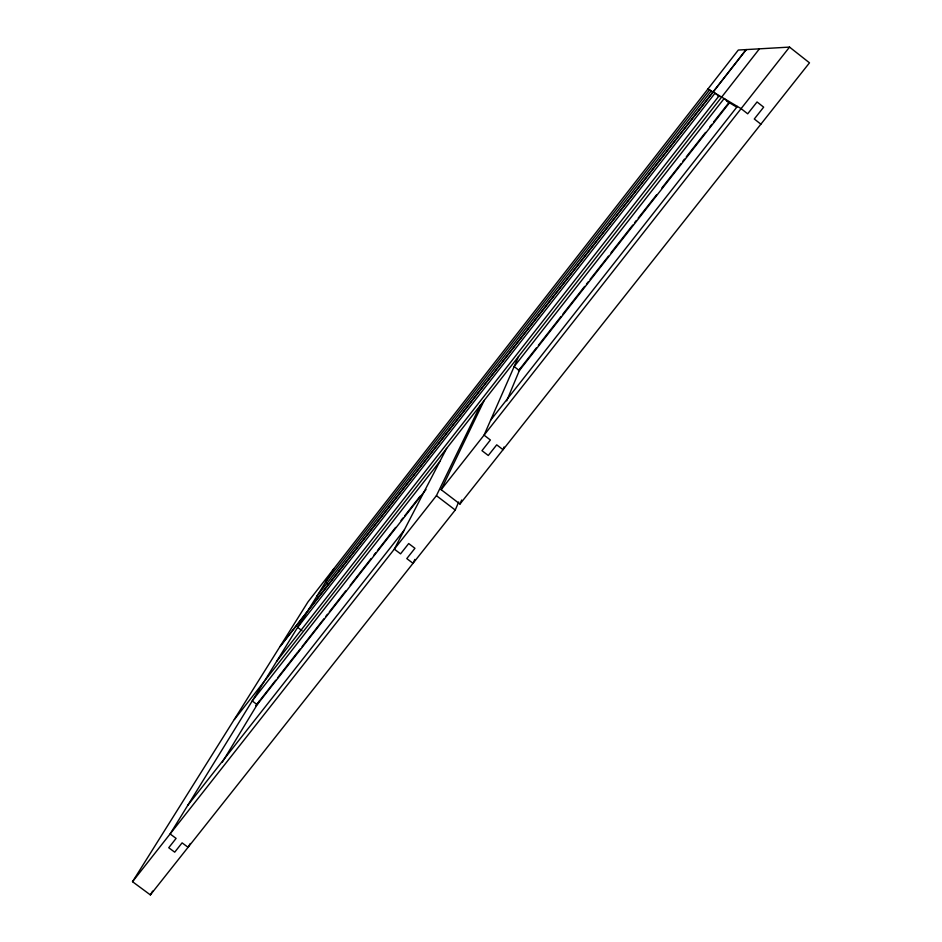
<?xml version="1.0" encoding="UTF-8"?>
<svg xmlns="http://www.w3.org/2000/svg" width="942" height="942" viewBox="0 0 942 942"><rect width="100%" height="100%" fill="white"/><g stroke="black" fill="none" stroke-linecap="round" stroke-linejoin="round"><path stroke-width="1.41" d="M504.052 446.967L503.04 449.687L496.717 444.836L488.286 455.492L481.974 450.665L490.382 439.996L484.058 435.145L518.583 356.488M506.714 400.845L520.22 368.452M484.247 400.35L441.139 489.663L459.979 504.041L461.686 500.025M459.979 504.041L809.484 62.831L789.537 47.1L759.429 48.831L233.581 720.559L132.516 881.7L150.367 894.9L455.245 510.022L458.683 502.015M414.857 559.407L413.02 563.316L406.791 558.594L414.939 548.291L408.698 543.546L400.562 553.861L394.333 549.127L446.649 448.38M132.516 881.7L436.417 495.669L480.455 405.19M190.296 843.49L188.07 847.294L182.089 842.854L174.717 852.18L168.736 847.741L176.095 838.404L170.113 833.953L264.466 681.101M150.367 894.9L152.616 891.12M222.3 762.184L259.415 700.954M265.114 680.03L307.269 611.758M307.787 610.911L333.739 568.874M234.287 719.429L279.527 647.272L746.288 49.585M316.901 596.156L711.245 90.915M746.123 49.596L280.092 646.377L307.987 601.903L738.304 50.044L759.228 48.843M276.595 661.437L719.217 95.648M439.914 461.344L252.22 700.942L257.166 704.651L425.972 489.534M255.753 705.688L275.723 680.218M277.549 677.91L297.66 652.147M298.437 651.287L300.251 648.967M302.064 646.659L323.86 618.882M325.673 616.563L327.498 614.243M329.311 611.935L345.714 590.905M350.2 585.312L371.101 558.547M373.809 555.215L375.623 552.907M377.448 550.587L395.605 527.438M401.057 520.49L402.823 518.1M404.683 515.863L420.132 496.187M518.465 370.724L536.528 347.704M538.341 345.384L561.032 316.465M562.845 314.157L584.629 286.392M586.454 284.072L588.526 281.552M590.081 279.444L608.485 256.13M610.958 252.833L632.741 225.079M634.555 222.759L636.368 220.452M638.193 218.132L656.562 194.853M661.79 188.059L681.054 163.637M682.667 161.447L684.481 159.127M686.294 156.819L705.546 132.422M709.891 126.746L711.893 124.332M713.53 122.119L729.132 102.372M187.811 805.28L404.224 530.087M490.605 420.238L737.374 106.422M441.139 489.663L789.537 47.1M707.96 88.96L741.095 108.636L747.689 113.817L757.05 101.96L763.656 107.153L754.295 118.998L760.889 124.179M717.698 95.613L719.335 96.602M726.835 101.159L736.656 107.117M327.557 583.687L325.532 582.156L709.562 89.914L711.705 91.598M302.005 630.693L297.625 627.384L715.037 93.164L718.805 96.119M436.417 495.669L455.245 510.022M724.127 98.557L514.155 366.579L519.336 370.559L729.485 102.772L724.127 98.557"/></g></svg>
